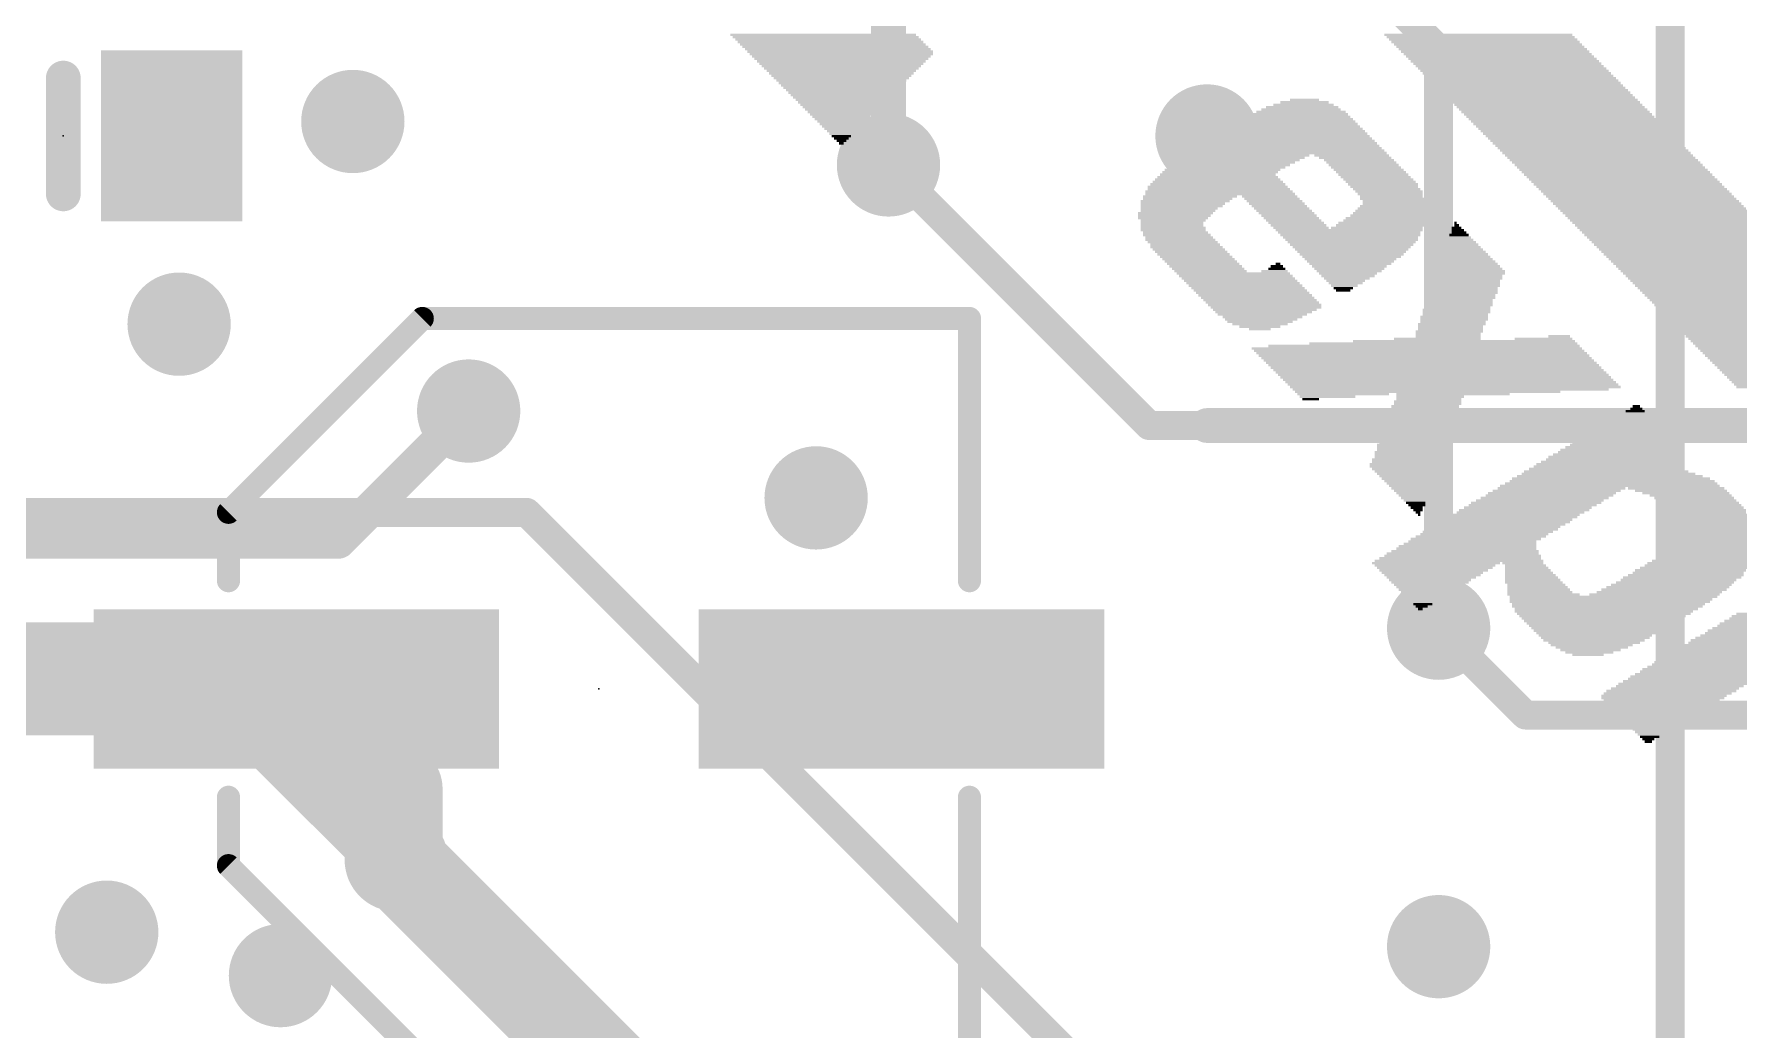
# Model space of a CAD drawing. Extents: x -3.3 to 69.5, y -0.4 to 53.7.
# Drawn here: x 16.63 to 31.59, y 15.27 to 24.01 of the extents above; entities that cross this region are included whole.
import ezdxf

# ---------------------------------------------------------------- set-up
doc = ezdxf.new("R2010")
doc.units = 0
for name, color, linetype in [('1', 12, 'CONTINUOUS'), ('16', 132, 'CONTINUOUS'), ('18', 3, 'CONTINUOUS'), ('200', 4, 'CONTINUOUS'), ('21', 40, 'CONTINUOUS'), ('23', 53, 'CONTINUOUS')]:
    doc.layers.add(name, color=color, linetype=linetype)

# ---------------------------------------------------------------- blocks, each defined once
blk = doc.blocks.new('RECT')
blk.add_solid([(-0.5, -0.5), (0.5, -0.5), (-0.5, 0.5), (0.5, 0.5)])
blk = doc.blocks.new('ROUNDV')
at = {"const_width": 0.5}
blk.add_lwpolyline([(0, -0.25, 1), (0, 0.25, 1), (0, -0.25)], format="xyb", dxfattribs=at)

msp = doc.modelspace()

# ---------------------------------------------------------------- linework, layer by layer
at = {"layer": '1'}
for points, const_width in [([(24.13, 50.546), (24.13, 22.86)], 0.3048), ([(26.67, 26.162), (28.956, 23.876)], 0.254), ([(30.988, 10.922), (30.988, 24.892)], 0.254), ([(28.956, 23.876), (28.956, 18.796)], 0.254), ([(20.447, 20.701), (19.304, 19.558)], 0.3048), ([(19.304, 19.558), (14.859, 19.558)], 0.3048), ([(15.9278, 18.4404), (18.7582, 18.4404)], 0.8128), ([(18.7582, 18.4404), (18.936, 18.2626)], 0.8128), ([(19.812, 17.3866), (18.936, 18.2626)], 0.8128), ([(19.812, 16.764), (19.812, 17.3866)], 0.8128), ([(21.844, 14.732), (19.812, 16.764)], 0.8128)]:
    msp.add_lwpolyline(points, dxfattribs=dict(at, const_width=const_width))
for points, const_width in [([(29.0195, 23.876, 1), (28.8925, 23.876)], 0.127), ([(28.9111, 23.8311, 1), (29.0009, 23.9209)], 0.127), ([(24.0538, 22.86, 1), (24.2062, 22.86)], 0.1524), ([(20.5009, 20.6471, 1), (20.3931, 20.7549)], 0.1524), ([(19.2501, 19.6119, 1), (19.3579, 19.5041)], 0.1524), ([(19.304, 19.4818, 1), (19.304, 19.6342)], 0.1524), ([(18.9019, 18.5841, 1), (18.6145, 18.2967)], 0.4064), ([(18.7582, 18.2372, 1), (18.7582, 18.6436)], 0.4064), ([(28.8925, 18.796, 1), (29.0195, 18.796)], 0.127), ([(19.0797, 18.4063, 1), (18.7923, 18.1189)], 0.4064), ([(18.7923, 18.1189, 1), (19.0797, 18.4063)], 0.4064), ([(20.0152, 17.3866, 1), (19.6088, 17.3866)], 0.4064), ([(19.6683, 17.2429, 1), (19.9557, 17.5303)], 0.4064), ([(19.9557, 16.9077, 1), (19.6683, 16.6203)], 0.4064), ([(19.6088, 16.764, 1), (20.0152, 16.764)], 0.4064)]:
    msp.add_lwpolyline(points, format="xyb", dxfattribs=dict(at, const_width=const_width))
at = {"layer": '16'}
for points, const_width in [([(26.416, 20.574), (24.13, 22.86)], 0.254), ([(26.924, 20.574), (26.416, 20.574)], 0.254), ([(26.924, 20.574), (42.545, 20.574)], 0.3048), ([(13.208, 19.812), (20.955, 19.812)], 0.254), ([(20.955, 19.812), (27.305, 13.462)], 0.254), ([(28.956, 18.796), (29.718, 18.034)], 0.254), ([(18.415, 18.161), (11.811, 18.161)], 0.6096), ([(19.812, 16.764), (18.415, 18.161)], 0.6096), ([(29.718, 18.034), (42.799, 18.034)], 0.254)]:
    msp.add_lwpolyline(points, dxfattribs=dict(at, const_width=const_width))
for points, const_width in [([(24.1749, 22.9049, 1), (24.0851, 22.8151)], 0.127), ([(26.416, 20.6375, 1), (26.416, 20.5105)], 0.127), ([(26.3711, 20.5291, 1), (26.4609, 20.6189)], 0.127), ([(26.924, 20.6502, 1), (26.924, 20.4978)], 0.1524), ([(26.924, 20.5105, 1), (26.924, 20.6375)], 0.127), ([(20.9999, 19.8569, 1), (20.9101, 19.7671)], 0.127), ([(20.955, 19.7485, 1), (20.955, 19.8755)], 0.127), ([(29.0009, 18.8409, 1), (28.9111, 18.7511)], 0.127), ([(18.5228, 18.2688, 1), (18.3072, 18.0532)], 0.3048), ([(18.415, 18.0086, 1), (18.415, 18.3134)], 0.3048), ([(29.718, 18.0975, 1), (29.718, 17.9705)], 0.127), ([(29.6731, 17.9891, 1), (29.7629, 18.0789)], 0.127), ([(19.7042, 16.6562, 1), (19.9198, 16.8718)], 0.3048)]:
    msp.add_lwpolyline(points, format="xyb", dxfattribs=dict(at, const_width=const_width))
at = {"layer": '21'}
for points, const_width in [([(16.891, 23.622), (16.891, 22.606)], 0.3048), ([(18.34, 19.8126), (20.04, 21.5126)], 0.2032), ([(20.04, 21.5126), (24.84, 21.5126)], 0.2032), ([(24.84, 21.5126), (24.84, 19.2126)], 0.2032), ([(18.34, 19.2126), (18.34, 19.8126)], 0.2032), ([(18.34, 16.7126), (18.34, 17.3126)], 0.2032), ([(24.84, 17.3126), (24.84, 15.0126)], 0.2032), ([(20.04, 15.0126), (18.34, 16.7126)], 0.2032)]:
    msp.add_lwpolyline(points, dxfattribs=dict(at, const_width=const_width))
for points, const_width in [([(16.9672, 23.622, 1), (16.8148, 23.622)], 0.1524), ([(16.8148, 22.606, 1), (16.9672, 22.606)], 0.1524), ([(20.04, 21.5634, 1), (20.04, 21.4618)], 0.1016), ([(20.0759, 21.4767, 1), (20.0041, 21.5485)], 0.1016), ([(24.8908, 21.5126, 1), (24.7892, 21.5126)], 0.1016), ([(24.84, 21.4618, 1), (24.84, 21.5634)], 0.1016), ([(18.3908, 19.8126, 1), (18.2892, 19.8126)], 0.1016), ([(18.3041, 19.8485, 1), (18.3759, 19.7767)], 0.1016), ([(18.2892, 19.2126, 1), (18.3908, 19.2126)], 0.1016), ([(24.7892, 19.2126, 1), (24.8908, 19.2126)], 0.1016), ([(18.3908, 17.3126, 1), (18.2892, 17.3126)], 0.1016), ([(24.8908, 17.3126, 1), (24.7892, 17.3126)], 0.1016), ([(18.3759, 16.7485, 1), (18.3041, 16.6767)], 0.1016), ([(18.2892, 16.7126, 1), (18.3908, 16.7126)], 0.1016)]:
    msp.add_lwpolyline(points, format="xyb", dxfattribs=dict(at, const_width=const_width))
at = {"layer": '23'}
for p in [(16.891, 23.114), (21.59, 18.2626)]:
    msp.add_point(p, dxfattribs=at)

# ---------------------------------------------------------------- block references
at = {"layer": '1', "xscale": 1.24, "yscale": 1.5}
msp.add_blockref('RECT', (17.841, 23.114), dxfattribs=at)
at = {"layer": '1', "xscale": 3.556, "yscale": 1.4, "rotation": 180}
for p in [(18.936, 18.2626), (24.244, 18.2626)]:
    msp.add_blockref('RECT', p, dxfattribs=at)
at = {"layer": '18', "xscale": 0.9064, "yscale": 0.9064}
for p in [(19.431, 23.241), (19.431, 23.241), (26.924, 23.114), (26.924, 23.114), (24.13, 22.86), (24.13, 22.86), (17.907, 21.463), (17.907, 21.463), (20.447, 20.701), (20.447, 20.701), (23.495, 19.939), (23.495, 19.939), (28.956, 18.796), (28.956, 18.796), (19.812, 16.764), (19.812, 16.764), (17.272, 16.129), (17.272, 16.129), (28.956, 16.002), (28.956, 16.002), (18.796, 15.748), (18.796, 15.748)]:
    msp.add_blockref('ROUNDV', p, dxfattribs=at)
at = {"layer": '200', "yscale": 0.0212}
for p, xscale in [((23.5576, 24.002), 1.6298), ((23.5787, 23.9809), 1.6298), ((23.5999, 23.9597), 1.6298), ((23.6211, 23.9385), 1.6298), ((29.3041, 24.002), 1.6509), ((29.3252, 23.9809), 1.6509), ((29.3464, 23.9597), 1.6509), ((29.3676, 23.9385), 1.6509), ((23.6422, 23.9174), 1.6298), ((23.6634, 23.8962), 1.6298), ((23.6846, 23.875), 1.6298), ((23.7057, 23.8539), 1.6298), ((23.7163, 23.8327), 1.6086), ((23.7163, 23.8115), 1.5663), ((23.7163, 23.7904), 1.5239), ((23.7163, 23.7692), 1.4816), ((29.3887, 23.9174), 1.6509), ((29.4099, 23.8962), 1.6509), ((29.4311, 23.875), 1.6509), ((29.4522, 23.8539), 1.6509), ((29.4734, 23.8327), 1.6509), ((29.4946, 23.8115), 1.6509), ((29.5157, 23.7904), 1.6509), ((29.5369, 23.7692), 1.6509), ((23.7163, 23.7481), 1.4393), ((23.7163, 23.7269), 1.3969), ((23.7163, 23.7057), 1.3546), ((23.7163, 23.6846), 1.3123), ((23.7163, 23.6634), 1.27), ((23.7163, 23.6422), 1.2276), ((23.7163, 23.6211), 1.1853), ((29.5581, 23.7481), 1.6509), ((29.5792, 23.7269), 1.6509), ((29.6004, 23.7057), 1.6509), ((29.6216, 23.6846), 1.6509), ((29.6427, 23.6634), 1.6509), ((29.6639, 23.6422), 1.6509), ((29.6851, 23.6211), 1.6509), ((23.7163, 23.5999), 1.143), ((23.7163, 23.5787), 1.1006), ((23.7163, 23.5576), 1.0583), ((23.7163, 23.5364), 1.016), ((23.7163, 23.5152), 0.9736), ((23.7163, 23.4941), 0.9313), ((23.7163, 23.4729), 0.889), ((29.7062, 23.5999), 1.6509), ((29.7274, 23.5787), 1.6509), ((29.7486, 23.5576), 1.6509), ((29.7697, 23.5364), 1.6509), ((29.7909, 23.5152), 1.6509), ((29.8121, 23.4941), 1.6509), ((29.8332, 23.4729), 1.6509), ((23.7163, 23.4517), 0.8466), ((23.7163, 23.4306), 0.8043), ((23.7163, 23.4094), 0.762), ((23.7163, 23.3882), 0.7196), ((23.7163, 23.3671), 0.6773), ((23.7163, 23.3459), 0.635), ((23.7163, 23.3247), 0.5926), ((27.7484, 23.3247), 0.7831), ((27.7484, 23.3459), 0.6985), ((27.759, 23.3671), 0.635), ((27.7696, 23.3882), 0.5291), ((27.7801, 23.4094), 0.4233), ((27.7801, 23.4306), 0.254), ((29.8544, 23.4517), 1.6509), ((29.8756, 23.4306), 1.6509), ((29.8967, 23.4094), 1.6509), ((29.9179, 23.3882), 1.6509), ((29.9391, 23.3671), 1.6509), ((29.9602, 23.3459), 1.6509), ((29.9814, 23.3247), 1.6509), ((23.7163, 23.3036), 0.5503), ((23.7163, 23.2824), 0.508), ((23.7163, 23.2612), 0.4657), ((23.7163, 23.2401), 0.4233), ((23.7163, 23.2189), 0.381), ((23.7163, 23.1977), 0.3387), ((23.7163, 23.1766), 0.2963), ((27.6849, 23.1766), 1.2065), ((27.6955, 23.1977), 1.143), ((27.7061, 23.2189), 1.0795), ((27.7061, 23.2401), 1.0371), ((27.7166, 23.2612), 0.9736), ((27.7272, 23.2824), 0.9101), ((27.7378, 23.3036), 0.8466), ((30.0026, 23.3036), 1.6509), ((30.0237, 23.2824), 1.6509), ((30.0449, 23.2612), 1.6509), ((30.066, 23.2401), 1.6509), ((30.0872, 23.2189), 1.6509), ((30.1084, 23.1977), 1.6509), ((30.1295, 23.1766), 1.6509), ((23.7163, 23.1554), 0.254), ((23.7163, 23.1342), 0.2117), ((23.7163, 23.1131), 0.1693), ((23.7163, 23.0919), 0.127), ((23.7163, 23.0707), 0.0847), ((23.7163, 23.0496), 0.0423), ((27.6426, 23.0284), 1.5874), ((27.6426, 23.0496), 1.5451), ((27.6531, 23.0707), 1.4816), ((27.6531, 23.0919), 1.4393), ((27.6637, 23.1131), 1.3758), ((27.6743, 23.1342), 1.3123), ((27.6743, 23.1554), 1.2699), ((30.1507, 23.1554), 1.6509), ((30.1719, 23.1342), 1.6509), ((30.193, 23.1131), 1.6509), ((30.2142, 23.0919), 1.6509), ((30.2354, 23.0707), 1.6509), ((30.2565, 23.0496), 1.6509), ((30.2777, 23.0284), 1.6509), ((27.1663, 22.8803), 1.0583), ((27.1981, 22.9014), 1.0795), ((27.2298, 22.9226), 1.1006), ((27.2722, 22.9437), 1.1006), ((27.6214, 22.9649), 1.7568), ((27.632, 22.9861), 1.6933), ((27.632, 23.0072), 1.6509), ((28.1929, 22.9437), 0.6561), ((28.2246, 22.9226), 0.635), ((28.2564, 22.9014), 0.6138), ((28.2775, 22.8803), 0.6138), ((30.2989, 23.0072), 1.6509), ((30.32, 22.9861), 1.6509), ((30.3412, 22.9649), 1.6509), ((30.3624, 22.9437), 1.6509), ((30.3835, 22.9226), 1.6509), ((30.4047, 22.9014), 1.6509), ((30.4259, 22.8803), 1.6509), ((27.0182, 22.7321), 1.1006), ((27.0182, 22.7533), 1.0583), ((27.0182, 22.7744), 1.016), ((27.0393, 22.7956), 1.016), ((27.0605, 22.8168), 1.016), ((27.0922, 22.8379), 1.0371), ((27.124, 22.8591), 1.0583), ((28.2987, 22.8591), 0.6138), ((28.3199, 22.8379), 0.6138), ((28.341, 22.8168), 0.6138), ((28.3622, 22.7956), 0.6138), ((28.3834, 22.7744), 0.6138), ((28.4045, 22.7533), 0.6138), ((28.4257, 22.7321), 0.6138), ((30.447, 22.8591), 1.6509), ((30.4682, 22.8379), 1.6509), ((30.4894, 22.8168), 1.6509), ((30.5105, 22.7956), 1.6509), ((30.5317, 22.7744), 1.6509), ((30.5529, 22.7533), 1.6509), ((30.574, 22.7321), 1.6509), ((26.7748, 22.5839), 0.8255), ((27.0393, 22.6051), 1.3123), ((27.0288, 22.6263), 1.2911), ((27.0182, 22.6686), 1.2276), ((27.0288, 22.6474), 1.2488), ((27.0182, 22.6898), 1.1853), ((27.0182, 22.7109), 1.143), ((27.4732, 22.5839), 0.4868), ((28.4469, 22.7109), 0.6138), ((28.468, 22.6898), 0.6138), ((28.4786, 22.6686), 0.5926), ((28.4998, 22.6474), 0.5926), ((28.5209, 22.6263), 0.5926), ((28.5315, 22.6051), 0.5715), ((28.5421, 22.5839), 0.5503), ((30.5952, 22.7109), 1.6509), ((30.6164, 22.6898), 1.6509), ((30.6375, 22.6686), 1.6509), ((30.6587, 22.6474), 1.6509), ((30.6799, 22.6263), 1.6509), ((30.701, 22.6051), 1.6509), ((30.7222, 22.5839), 1.6509), ((26.6478, 22.4358), 0.6561), ((26.7324, 22.5416), 0.7831), ((26.6795, 22.4781), 0.6773), ((26.6689, 22.4569), 0.6561), ((26.7113, 22.5204), 0.7408), ((26.7007, 22.4993), 0.7196), ((26.7536, 22.5628), 0.7831), ((27.4944, 22.5628), 0.4868), ((27.5156, 22.5416), 0.4868), ((27.5367, 22.5204), 0.4868), ((27.5579, 22.4993), 0.4868), ((27.5791, 22.4781), 0.4868), ((27.6002, 22.4569), 0.4868), ((27.6214, 22.4358), 0.4868), ((28.5209, 22.4358), 0.635), ((28.5315, 22.4569), 0.6138), ((28.5421, 22.4781), 0.5926), ((28.5527, 22.5628), 0.5715), ((28.5527, 22.4993), 0.5715), ((28.5633, 22.5416), 0.5503), ((28.5633, 22.5204), 0.5503), ((30.7434, 22.5628), 1.6509), ((30.7645, 22.5416), 1.6509), ((30.7857, 22.5204), 1.6509), ((30.8069, 22.4993), 1.6509), ((30.828, 22.4781), 1.6509), ((30.8492, 22.4569), 1.6509), ((30.8703, 22.4358), 1.6509), ((26.6372, 22.4146), 0.635), ((26.6266, 22.3934), 0.6138), ((26.6266, 22.3723), 0.5715), ((26.616, 22.3511), 0.5503), ((26.616, 22.3299), 0.5503), ((26.6266, 22.3088), 0.5715), ((26.6266, 22.2876), 0.5715), ((27.6426, 22.4146), 0.4868), ((27.6637, 22.3934), 0.4868), ((27.6849, 22.3723), 0.4868), ((27.7061, 22.3511), 0.4868), ((27.7272, 22.3299), 0.4868), ((27.7484, 22.3088), 0.4868), ((28.1717, 22.2876), 1.2911), ((28.4151, 22.3088), 0.8043), ((28.4469, 22.3299), 0.7831), ((28.4574, 22.3511), 0.762), ((28.4786, 22.3723), 0.7196), ((28.4892, 22.3934), 0.6985), ((28.5104, 22.4146), 0.6561), ((29.1136, 22.3088), 0.0847), ((29.1242, 22.2876), 0.1058), ((29.103, 22.3511), 0.0212), ((29.1136, 22.3299), 0.0423), ((30.8915, 22.4146), 1.6509), ((30.9127, 22.3934), 1.6509), ((30.9338, 22.3723), 1.6509), ((30.955, 22.3511), 1.6509), ((30.9762, 22.3299), 1.6509), ((30.9973, 22.3088), 1.6509), ((31.0185, 22.2876), 1.6509), ((26.6478, 22.2664), 0.5715), ((26.6584, 22.2453), 0.5926), ((26.6795, 22.2241), 0.5926), ((26.6901, 22.2029), 0.6138), ((26.7113, 22.1818), 0.6138), ((26.7324, 22.1606), 0.6138), ((26.743, 22.1394), 0.635), ((28.1717, 22.2664), 1.2488), ((28.1823, 22.2453), 1.2276), ((28.1823, 22.2241), 1.1853), ((28.1929, 22.2029), 1.1641), ((28.1929, 22.1818), 1.1218), ((28.1929, 22.1606), 1.0795), ((28.1929, 22.1394), 1.0371), ((29.1559, 22.1818), 0.254), ((29.1665, 22.1606), 0.2752), ((29.1771, 22.1394), 0.2963), ((29.1453, 22.2241), 0.1905), ((29.1559, 22.2029), 0.2117), ((29.1348, 22.2453), 0.1693), ((29.1348, 22.2664), 0.127), ((31.0397, 22.2664), 1.6509), ((31.0608, 22.2453), 1.6509), ((31.082, 22.2241), 1.6509), ((31.1032, 22.2029), 1.6509), ((31.1243, 22.1818), 1.6509), ((31.1455, 22.1606), 1.6509), ((31.1667, 22.1394), 1.6509), ((26.7642, 22.1183), 0.635), ((26.7853, 22.0971), 0.635), ((26.8065, 22.076), 0.635), ((26.8277, 22.0548), 0.635), ((26.8488, 22.0336), 0.635), ((26.87, 22.0125), 0.635), ((26.8912, 21.9913), 0.635), ((27.5473, 21.9913), 0.0423), ((28.1929, 22.1183), 0.9948), ((28.1929, 22.0971), 0.9525), ((28.1929, 22.076), 0.9101), ((28.1929, 22.0548), 0.8678), ((28.1823, 22.0336), 0.8043), ((28.1823, 22.0125), 0.762), ((28.1823, 21.9913), 0.7196), ((29.2194, 21.9913), 0.508), ((29.2088, 22.0336), 0.4445), ((29.2194, 22.0125), 0.4657), ((29.1983, 22.0548), 0.4233), ((29.1771, 22.1183), 0.3387), ((29.1877, 22.0971), 0.3598), ((29.1983, 22.076), 0.381), ((31.1878, 22.1183), 1.6509), ((31.209, 22.0971), 1.6509), ((31.2302, 22.076), 1.6509), ((31.2513, 22.0548), 1.6509), ((31.2725, 22.0336), 1.6509), ((31.2937, 22.0125), 1.6509), ((31.3148, 21.9913), 1.6509), ((26.9123, 21.9701), 0.635), ((26.9335, 21.949), 0.635), ((26.9547, 21.9278), 0.635), ((27.1557, 21.9066), 0.9948), ((27.1769, 21.8855), 0.9948), ((27.1981, 21.8643), 0.9948), ((27.2192, 21.8431), 0.9948), ((27.5156, 21.9278), 0.2328), ((27.5367, 21.949), 0.1482), ((27.5367, 21.9701), 0.1058), ((28.1717, 21.9701), 0.6561), ((28.1717, 21.949), 0.6138), ((28.1717, 21.9278), 0.5715), ((28.1611, 21.9066), 0.508), ((28.1611, 21.8855), 0.4656), ((28.1505, 21.8643), 0.4022), ((28.14, 21.8431), 0.3387), ((29.2088, 21.8431), 0.5715), ((29.2194, 21.8855), 0.5926), ((29.2194, 21.8643), 0.5926), ((29.23, 21.949), 0.5715), ((29.2406, 21.9278), 0.5926), ((29.2406, 21.9066), 0.5926), ((29.23, 21.9701), 0.5291), ((31.336, 21.9701), 1.6509), ((31.3572, 21.949), 1.6509), ((31.3783, 21.9278), 1.6509), ((31.3995, 21.9066), 1.6509), ((31.4207, 21.8855), 1.6509), ((31.4418, 21.8643), 1.6509), ((31.463, 21.8431), 1.6509), ((27.2404, 21.822), 0.9948), ((27.2616, 21.8008), 0.9948), ((27.2827, 21.7796), 0.9948), ((27.3039, 21.7585), 0.9948), ((27.3251, 21.7373), 0.9948), ((27.3462, 21.7161), 0.9948), ((27.3674, 21.695), 0.9948), ((28.14, 21.822), 0.2963), ((28.1294, 21.8008), 0.2328), ((28.1188, 21.7796), 0.1693), ((28.1188, 21.7585), 0.127), ((29.1559, 21.695), 0.5926), ((29.1665, 21.7161), 0.5715), ((29.1771, 21.7585), 0.5926), ((29.1771, 21.7373), 0.5926), ((29.1982, 21.822), 0.5926), ((29.1982, 21.8008), 0.5926), ((29.1877, 21.7796), 0.5715), ((31.4842, 21.822), 1.6509), ((31.5053, 21.8008), 1.6509), ((31.5265, 21.7796), 1.6509), ((31.5477, 21.7585), 1.6509), ((31.5688, 21.7373), 1.6509), ((31.59, 21.7161), 1.6509), ((31.6112, 21.695), 1.6509), ((27.3886, 21.6738), 0.9948), ((27.4097, 21.6526), 0.9948), ((27.4309, 21.6315), 0.9948), ((27.4415, 21.6103), 0.9736), ((27.4309, 21.5891), 0.9101), ((27.4203, 21.568), 0.8466), ((27.4097, 21.5468), 0.7831), ((27.4097, 21.5256), 0.6985), ((29.0924, 21.5256), 0.5926), ((29.1136, 21.5891), 0.5926), ((29.1136, 21.568), 0.5926), ((29.103, 21.5468), 0.5715), ((29.1242, 21.6103), 0.5715), ((29.1348, 21.6315), 0.5926), ((29.1453, 21.6738), 0.5715), ((29.1453, 21.6526), 0.5715), ((31.6323, 21.6738), 1.6509), ((31.6535, 21.6526), 1.6509), ((31.6746, 21.6315), 1.6509), ((31.6958, 21.6103), 1.6509), ((31.717, 21.5891), 1.6509), ((31.7381, 21.568), 1.6509), ((31.7593, 21.5468), 1.6509), ((31.7805, 21.5256), 1.6509), ((27.3992, 21.5045), 0.635), ((27.3886, 21.4833), 0.5715), ((27.3886, 21.4621), 0.4868), ((27.3886, 21.441), 0.3598), ((27.3886, 21.4198), 0.1905), ((29.0501, 21.3986), 0.5926), ((29.0395, 21.3775), 0.5715), ((29.0713, 21.4621), 0.5926), ((29.0607, 21.441), 0.5715), ((29.0607, 21.4198), 0.5715), ((29.0924, 21.5045), 0.5926), ((29.0818, 21.4833), 0.5715), ((31.8016, 21.5045), 1.6509), ((31.8228, 21.4833), 1.6509), ((31.844, 21.4621), 1.6509), ((31.8651, 21.441), 1.6509), ((31.8863, 21.4198), 1.6509), ((31.9075, 21.3986), 1.6509), ((31.9286, 21.3775), 1.6509), ((28.7644, 21.2505), 2.8997), ((28.7855, 21.2293), 2.8997), ((28.8278, 21.2716), 2.7304), ((28.9972, 21.2928), 2.3494), ((29.1771, 21.314), 1.9473), ((28.9443, 21.3351), 0.762), ((29.0395, 21.3563), 0.5715), ((29.8756, 21.3351), 0.508), ((30.0131, 21.3563), 0.1905), ((31.9498, 21.3563), 1.6509), ((31.971, 21.3351), 1.6509), ((31.9921, 21.314), 1.6509), ((32.0133, 21.2928), 1.6509), ((32.0345, 21.2716), 1.6509), ((32.0556, 21.2505), 1.6509), ((32.0768, 21.2293), 1.6509), ((28.8067, 21.2081), 2.8997), ((28.8278, 21.187), 2.8997), ((28.849, 21.1658), 2.8997), ((28.8702, 21.1447), 2.8997), ((28.8913, 21.1235), 2.8997), ((28.9125, 21.1023), 2.8997), ((28.9337, 21.0812), 2.8997), ((32.098, 21.2081), 1.6509), ((32.1191, 21.187), 1.6509), ((32.1403, 21.1658), 1.6509), ((32.1615, 21.1447), 1.6509), ((32.1826, 21.1235), 1.6509), ((32.2038, 21.1023), 1.6509), ((32.225, 21.0812), 1.6509), ((28.9548, 21.06), 2.8997), ((28.976, 21.0388), 2.8997), ((28.9972, 21.0177), 2.8997), ((29.0183, 20.9965), 2.8997), ((29.0395, 20.9753), 2.8997), ((29.0607, 20.9542), 2.8997), ((29.0818, 20.933), 2.8997), ((32.2461, 21.06), 1.6509), ((32.2673, 21.0388), 1.6509), ((32.2885, 21.0177), 1.6509), ((32.3096, 20.9965), 1.6509), ((32.3308, 20.9753), 1.6509), ((32.352, 20.9542), 1.6509), ((32.3731, 20.933), 1.6509), ((29.103, 20.9118), 2.8997), ((29.0607, 20.8907), 2.7727), ((28.8596, 20.8695), 2.3282), ((28.1188, 20.8483), 0.8043), ((27.9812, 20.8272), 0.4868), ((27.8331, 20.806), 0.1482), ((28.8596, 20.7848), 0.5926), ((29.0818, 20.8483), 0.9948), ((28.8808, 20.8272), 0.5926), ((28.8702, 20.806), 0.5715), ((32.3943, 20.9118), 1.6509), ((28.8067, 20.6367), 0.5715), ((28.8173, 20.679), 0.5926), ((28.8173, 20.6578), 0.5926), ((28.8384, 20.7425), 0.5926), ((28.8384, 20.7213), 0.5926), ((28.8384, 20.7002), 0.5926), ((28.8596, 20.7637), 0.5926), ((30.6587, 20.6367), 0.3387), ((30.6693, 20.6578), 0.2752), ((30.6693, 20.679), 0.2328), ((30.6799, 20.7002), 0.1693), ((30.6904, 20.7213), 0.1058), ((30.6904, 20.7425), 0.0635), ((28.7538, 20.5097), 0.5926), ((28.7538, 20.4885), 0.5926), ((28.7749, 20.5732), 0.5926), ((28.7749, 20.552), 0.5926), ((28.7749, 20.5308), 0.5926), ((28.7961, 20.6155), 0.5926), ((28.7961, 20.5943), 0.5926), ((30.6058, 20.4885), 0.7408), ((30.6164, 20.5097), 0.6773), ((30.6269, 20.5308), 0.6138), ((30.6269, 20.552), 0.5715), ((30.6375, 20.5732), 0.508), ((30.6481, 20.5943), 0.4445), ((30.6481, 20.6155), 0.4022), ((28.6903, 20.3404), 0.5926), ((28.7114, 20.4039), 0.5926), ((28.7114, 20.3827), 0.5926), ((28.7114, 20.3615), 0.5926), ((28.7326, 20.4462), 0.5926), ((28.7326, 20.425), 0.5926), ((28.7538, 20.4673), 0.5926), ((30.5529, 20.3404), 1.1006), ((30.5634, 20.3615), 1.0795), ((30.574, 20.3827), 1.016), ((30.5846, 20.4039), 0.9525), ((30.5846, 20.425), 0.9101), ((30.5952, 20.4462), 0.8466), ((30.6058, 20.4673), 0.7831), ((28.6585, 20.2345), 0.6138), ((28.6479, 20.2134), 0.5926), ((28.6585, 20.1922), 0.5715), ((28.6691, 20.2769), 0.5926), ((28.6691, 20.2557), 0.5926), ((28.6903, 20.3192), 0.5926), ((28.6903, 20.298), 0.5926), ((30.3941, 20.1922), 1.2911), ((30.3624, 20.2134), 1.143), ((30.373, 20.2345), 1.1218), ((30.4047, 20.2557), 1.1006), ((30.447, 20.2769), 1.1006), ((30.4788, 20.298), 1.1218), ((30.5105, 20.3192), 1.1006), ((28.6691, 20.171), 0.5503), ((28.6691, 20.1499), 0.508), ((28.6797, 20.1287), 0.4868), ((28.6797, 20.1075), 0.4445), ((28.6903, 20.0864), 0.4233), ((28.7009, 20.0652), 0.4021), ((28.7009, 20.044), 0.3598), ((30.4576, 20.044), 1.9261), ((30.4682, 20.0652), 1.8626), ((30.4788, 20.0864), 1.7991), ((30.4682, 20.1075), 1.7356), ((30.4576, 20.1287), 1.6298), ((30.447, 20.1499), 1.5239), ((30.4259, 20.171), 1.4393), ((28.7114, 20.0229), 0.3387), ((28.722, 20.0017), 0.3175), ((28.722, 19.9805), 0.2752), ((28.7326, 19.9594), 0.254), ((28.7432, 19.9382), 0.2328), ((28.7432, 19.917), 0.1905), ((28.7538, 19.8959), 0.1693), ((29.8121, 19.8959), 1.143), ((29.8438, 19.917), 1.1218), ((29.8861, 19.9382), 1.1218), ((29.9285, 19.9594), 1.1218), ((29.9496, 19.9805), 1.1218), ((29.992, 20.0017), 1.1218), ((30.0343, 20.0229), 1.1218), ((31.0397, 20.0229), 0.8466), ((31.082, 20.0017), 0.8043), ((31.1243, 19.9805), 0.762), ((31.1667, 19.9594), 0.7196), ((31.1984, 19.9382), 0.6985), ((31.2196, 19.917), 0.6985), ((31.2513, 19.8959), 0.6773), ((28.7644, 19.8747), 0.1482), ((28.7644, 19.8535), 0.1058), ((28.7749, 19.8324), 0.0847), ((28.7749, 19.8112), 0.0423), ((28.7855, 19.79), 0.0212), ((29.5687, 19.7477), 1.1218), ((29.6004, 19.7689), 1.143), ((29.6321, 19.79), 1.1218), ((29.6745, 19.8112), 1.1218), ((29.7062, 19.8324), 1.143), ((29.738, 19.8535), 1.1218), ((29.7803, 19.8747), 1.1218), ((31.2725, 19.8747), 0.6773), ((31.2937, 19.8535), 0.6773), ((31.3148, 19.8324), 0.6773), ((31.3254, 19.8112), 0.6561), ((31.3466, 19.79), 0.6561), ((31.3677, 19.7689), 0.6561), ((31.3889, 19.7477), 0.6561), ((29.3252, 19.5995), 1.143), ((29.357, 19.6207), 1.1218), ((29.3887, 19.6419), 1.143), ((29.4311, 19.663), 1.143), ((29.4628, 19.6842), 1.1218), ((29.4946, 19.7054), 1.143), ((29.5369, 19.7265), 1.143), ((31.3995, 19.7265), 0.635), ((31.4101, 19.7054), 0.6561), ((31.4312, 19.6419), 0.6561), ((31.4312, 19.6207), 0.6561), ((31.4312, 19.5995), 0.6561), ((31.4207, 19.6842), 0.635), ((31.4207, 19.663), 0.635), ((29.1665, 19.4514), 1.3334), ((29.1877, 19.4726), 1.2911), ((29.1983, 19.4937), 1.2276), ((29.2088, 19.5149), 1.2065), ((29.23, 19.536), 1.1641), ((29.2512, 19.5572), 1.1218), ((29.2829, 19.5784), 1.143), ((31.336, 19.4514), 0.8043), ((31.3572, 19.4726), 0.8043), ((31.3783, 19.4937), 0.762), ((31.3889, 19.5149), 0.7408), ((31.3995, 19.536), 0.7196), ((31.4101, 19.5572), 0.6985), ((31.4207, 19.5784), 0.6773), ((28.9337, 19.3667), 1.1218), ((29.1348, 19.3879), 1.4816), ((28.9231, 19.3456), 1.0583), ((28.9231, 19.3244), 1.016), ((29.1453, 19.4091), 1.4181), ((28.9125, 19.3032), 0.9525), ((28.9019, 19.2821), 0.889), ((29.1665, 19.4302), 1.3758), ((29.6956, 19.3667), 0.3598), ((29.7168, 19.3456), 0.3598), ((29.7274, 19.3244), 0.381), ((29.738, 19.3032), 0.4022), ((29.7486, 19.2821), 0.4233), ((31.1455, 19.2821), 0.9736), ((31.1667, 19.3032), 0.9736), ((31.1984, 19.3244), 0.9525), ((31.2302, 19.3456), 0.9313), ((31.2513, 19.3667), 0.9313), ((31.2725, 19.3879), 0.889), ((31.3042, 19.4091), 0.8678), ((31.3148, 19.4302), 0.8466), ((28.9019, 19.2609), 0.8466), ((28.8913, 19.2397), 0.7831), ((28.8808, 19.2186), 0.7196), ((28.8808, 19.1974), 0.6773), ((28.8702, 19.1762), 0.6138), ((28.8596, 19.1551), 0.5503), ((28.8596, 19.1339), 0.508), ((29.7591, 19.2609), 0.4445), ((29.7697, 19.2397), 0.4657), ((29.7803, 19.2186), 0.4868), ((29.7909, 19.1974), 0.508), ((29.8121, 19.1762), 0.508), ((29.8226, 19.1551), 0.5291), ((29.8332, 19.1339), 0.5503), ((30.9338, 19.1339), 1.1006), ((30.9656, 19.1551), 1.0795), ((30.9973, 19.1762), 1.0583), ((31.0291, 19.1974), 1.0371), ((31.0608, 19.2186), 1.016), ((31.0926, 19.2397), 1.0371), ((31.1243, 19.2609), 1.016), ((28.849, 19.1127), 0.4445), ((28.8384, 19.0916), 0.381), ((28.8384, 19.0704), 0.3387), ((28.8278, 19.0492), 0.2752), ((28.8173, 19.0281), 0.2117), ((28.8173, 19.0069), 0.1693), ((28.8067, 18.9857), 0.1058), ((29.8438, 19.1127), 0.5715), ((29.8756, 19.0916), 0.635), ((30.4894, 19.0704), 1.8203), ((30.4682, 19.0492), 1.7779), ((30.4576, 19.0281), 1.7568), ((30.447, 19.0069), 1.6933), ((30.4364, 18.9857), 1.6721), ((30.8492, 19.0916), 1.143), ((30.8915, 19.1127), 1.1006), ((28.7961, 18.9646), 0.0423), ((30.4047, 18.9434), 1.5663), ((30.4259, 18.9646), 1.6086), ((30.4047, 18.9222), 1.5239), ((30.3941, 18.9011), 1.4604), ((30.3941, 18.8799), 1.4181), ((30.3835, 18.8587), 1.3546), ((30.373, 18.8376), 1.2911), ((31.9816, 18.8376), 1.1218), ((32.0239, 18.8587), 1.1218), ((32.0451, 18.8799), 1.0795), ((32.0451, 18.9011), 1.0371), ((32.0556, 18.9222), 0.9736), ((30.373, 18.8164), 1.2488), ((30.3624, 18.7952), 1.1853), ((30.3518, 18.7741), 1.1218), ((30.3412, 18.7529), 1.0583), ((30.3306, 18.7318), 0.9948), ((30.3306, 18.7106), 0.9525), ((30.32, 18.6894), 0.889), ((31.9286, 18.6894), 1.5239), ((31.8863, 18.7106), 1.3546), ((31.8122, 18.7318), 1.1218), ((31.844, 18.7529), 1.1006), ((31.8757, 18.7741), 1.1218), ((31.9181, 18.7952), 1.1218), ((31.9498, 18.8164), 1.1006), ((30.32, 18.6683), 0.8043), ((30.2989, 18.6471), 0.7196), ((30.2989, 18.6259), 0.635), ((30.2883, 18.6048), 0.5291), ((30.2777, 18.5836), 0.4233), ((30.2671, 18.5624), 0.2752), ((31.9392, 18.5413), 2.0108), ((31.9392, 18.5624), 1.9684), ((31.9498, 18.5836), 1.9049), ((31.9604, 18.6048), 1.8414), ((31.9498, 18.6259), 1.7779), ((31.9498, 18.6471), 1.6933), ((31.9498, 18.6683), 1.6086), ((31.2513, 18.3931), 1.143), ((31.2831, 18.4143), 1.1218), ((31.3148, 18.4354), 1.143), ((31.3572, 18.4566), 1.143), ((31.3889, 18.4778), 1.1218), ((31.4207, 18.4989), 1.143), ((31.9286, 18.5201), 2.0742), ((30.9973, 18.2449), 1.143), ((31.0291, 18.2661), 1.1218), ((31.0714, 18.2873), 1.1218), ((31.1032, 18.3084), 1.143), ((31.1349, 18.3296), 1.1218), ((31.1773, 18.3508), 1.1218), ((31.209, 18.3719), 1.143), ((30.9338, 18.2026), 1.1006), ((30.9233, 18.1814), 1.0795), ((30.9656, 18.2238), 1.1218), ((30.9127, 18.1603), 1.016), ((30.9021, 18.1391), 0.9525), ((30.9021, 18.1179), 0.9101), ((30.8915, 18.0968), 0.8466), ((30.8809, 18.0756), 0.7831), ((30.8809, 18.0544), 0.7408), ((30.8704, 18.0333), 0.6773), ((30.8598, 18.0121), 0.6138), ((30.8598, 17.9909), 0.5715), ((30.8492, 17.9698), 0.508), ((30.8386, 17.9486), 0.4445), ((30.8386, 17.9274), 0.4022), ((30.828, 17.9063), 0.3387), ((30.8174, 17.8851), 0.2752), ((30.8174, 17.8639), 0.2328), ((30.8069, 17.8428), 0.1693), ((30.7963, 17.8216), 0.1058), ((30.7963, 17.8005), 0.0635)]:
    msp.add_blockref('RECT', p, dxfattribs=dict(at, xscale=xscale))

doc.saveas('drawing.dxf')
